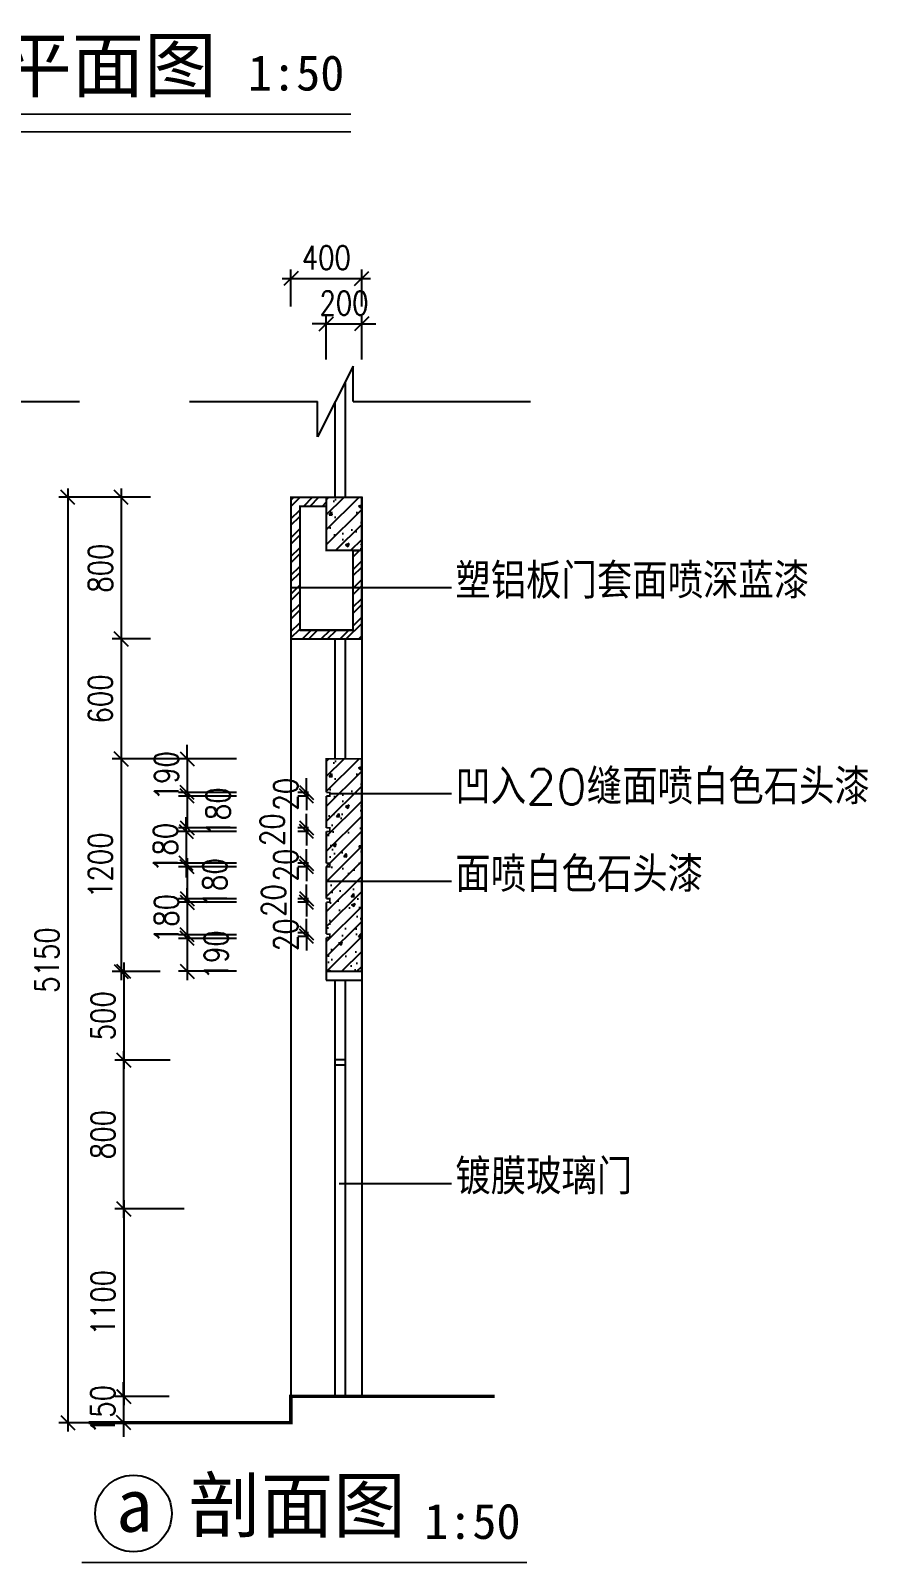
# Model space of a CAD drawing. Extents: x 249174 to 363784, y -3149 to 82603.
# Drawn here: x 343382 to 348117, y 40922 to 49578 of the extents above; entities that cross this region are included whole.
import ezdxf

# ---------------------------------------------------------------- set-up
doc = ezdxf.new("R2010")
doc.units = 0
doc.header["$LTSCALE"] = 1000
doc.header["$MEASUREMENT"] = 0
doc.linetypes.add('DOTE', pattern=[2.42, 2, -0.2, 0.02, -0.2])
doc.layers.get('0').update_dxf_attribs({"linetype": 'CONTINUOUS'})
doc.layers.get('DEFPOINTS').update_dxf_attribs({"color": 6, "linetype": 'CONTINUOUS'})
for name, color, linetype in [('111', 4, 'CONTINUOUS'), ('DIM', 3, 'CONTINUOUS'), ('DOTE', 4, 'DOTE'), ('LAYER7', 8, 'CONTINUOUS'), ('PUB_DIM', 84, 'CONTINUOUS'), ('字样', 2, 'CONTINUOUS')]:
    doc.layers.add(name, color=color, linetype=linetype)
doc.styles.add('DIM_FONT', font='SIMPLEX', dxfattribs={"width": 0.8})
doc.styles.add('HZ', font='txt', dxfattribs={"bigfont": 'hztxt'})
doc.styles.add('HZTXT', font='SIMSUN.TTF')
doc.dimstyles.new('DIMN', dxfattribs={"dimtxt": 300, "dimasz": 1, "dimexe": 250, "dimexo": 300, "dimgap": 150, "dimtad": 1, "dimdec": 0, "dimzin": 0, "dimtxsty": 'DIM_FONT', "dimblk": '_DIMX', "dimblk1": '_DIMX', "dimblk2": '_DIMX', "dimcen": 100, "dimdle": 250, "dimclrd": 3, "dimclre": 3, "dimclrt": 7, "dimazin": 3, "dimtfac": 1, "dimtdec": 0, "dimtix": 1, "dimtmove": 0, "dimatfit": 3, "dimtolj": 1, "dimtzin": 0})

# ---------------------------------------------------------------- blocks, each defined once
blk = doc.blocks.new('_OBLIQUE')
at = {"color": 0, "linetype": 'BYBLOCK'}
blk.add_line((-0.5, -0.5), (0.5, 0.5), dxfattribs=at)
blk = doc.blocks.new('*D429')
at = {"color": 3, "linetype": 'BYBLOCK'}
for p, q in [((342695.8, -140995), (342439.9, -140995)), ((342489.9, -140945), (342489.9, -141545.9)), ((342751.4, -141495.9), (342439.9, -141495.9))]:
    blk.add_line(p, q, dxfattribs=at)
at = {"layer": 'DEFPOINTS', "color": 0, "linetype": 'BYBLOCK'}
for p in [(342795.8, -140995), (342489.9, -141495.9), (342851.4, -141495.9)]:
    blk.add_point(p, dxfattribs=at)
at = {"color": 3, "linetype": 'BYBLOCK', "xscale": 80, "yscale": 80, "zscale": 80}
for p, rotation in [((342489.9, -140995), 90), ((342489.9, -141495.9), 270)]:
    blk.add_blockref('_OBLIQUE', p, dxfattribs=dict(at, rotation=rotation))
at = {"color": 7, "linetype": 'BYBLOCK', "insert": (342372.4, -141245.4), "char_height": 135, "attachment_point": 5, "rotation": 90, "style": 'DIM_FONT'}
blk.add_mtext('\\A1;500', dxfattribs=at)
blk = doc.blocks.new('_DIMX')
blk.add_line((-150, 0), (150, 0))
at = {"const_width": 50}
blk.add_lwpolyline([(-70, -70), (70, 70)], dxfattribs=at)
blk = doc.blocks.new('*D425')
at = {"color": 3, "linetype": 'BYBLOCK'}
for p, q in [((342528.9, -138317.5), (342123.9, -138317.5)), ((342173.9, -138267.5), (342173.9, -143593.8)), ((342535.3, -143543.8), (342123.9, -143543.8))]:
    blk.add_line(p, q, dxfattribs=at)
at = {"layer": 'DEFPOINTS', "color": 0, "linetype": 'BYBLOCK'}
for p in [(342628.9, -138317.5), (342173.9, -143543.8), (342635.3, -143543.8)]:
    blk.add_point(p, dxfattribs=at)
at = {"color": 3, "linetype": 'BYBLOCK', "xscale": 80, "yscale": 80, "zscale": 80}
for p, rotation in [((342173.9, -138317.5), 90), ((342173.9, -143543.8), 270)]:
    blk.add_blockref('_OBLIQUE', p, dxfattribs=dict(at, rotation=rotation))
at = {"color": 7, "linetype": 'BYBLOCK', "insert": (342056.4, -140930.7), "char_height": 135, "attachment_point": 5, "rotation": 90, "style": 'DIM_FONT'}
blk.add_mtext('\\A1;5150', dxfattribs=at)
blk = doc.blocks.new('*D428')
at = {"color": 3, "linetype": 'BYBLOCK'}
for p, q in [((342751.4, -141495.9), (342439.9, -141495.9)), ((342489.9, -142386.7), (342489.9, -141445.9)), ((342830.8, -142336.7), (342439.9, -142336.7))]:
    blk.add_line(p, q, dxfattribs=at)
at = {"layer": 'DEFPOINTS', "color": 0, "linetype": 'BYBLOCK'}
for p in [(342489.9, -141495.9), (342851.4, -141495.9), (342930.8, -142336.7)]:
    blk.add_point(p, dxfattribs=at)
at = {"color": 3, "linetype": 'BYBLOCK', "xscale": 80, "yscale": 80, "zscale": 80}
for p, rotation in [((342489.9, -141495.9), 90), ((342489.9, -142336.7), 270)]:
    blk.add_blockref('_OBLIQUE', p, dxfattribs=dict(at, rotation=rotation))
at = {"color": 7, "linetype": 'BYBLOCK', "insert": (342372.4, -141916.3), "char_height": 135, "attachment_point": 5, "rotation": 90, "style": 'DIM_FONT'}
blk.add_mtext('\\A1;800', dxfattribs=at)
blk = doc.blocks.new('*D426')
at = {"color": 3, "linetype": 'BYBLOCK'}
for p, q in [((342489, -143395.4), (342489, -143315.4)), ((342747.2, -143395.4), (342439, -143395.4)), ((342489, -143395.4), (342489, -143543.8)), ((342747.2, -143543.8), (342439, -143543.8)), ((342489, -143543.8), (342489, -143623.8))]:
    blk.add_line(p, q, dxfattribs=at)
at = {"layer": 'DEFPOINTS', "color": 0, "linetype": 'BYBLOCK'}
for p in [(342847.2, -143395.4), (342489, -143543.8), (342847.2, -143543.8)]:
    blk.add_point(p, dxfattribs=at)
at = {"color": 3, "linetype": 'BYBLOCK', "xscale": 80, "yscale": 80, "zscale": 80}
for p, rotation in [((342489, -143395.4), 270), ((342489, -143543.8), 90)]:
    blk.add_blockref('_OBLIQUE', p, dxfattribs=dict(at, rotation=rotation))
at = {"color": 7, "linetype": 'BYBLOCK', "insert": (342371.5, -143469.6), "char_height": 135, "attachment_point": 5, "rotation": 90, "style": 'DIM_FONT'}
blk.add_mtext('\\A1;150', dxfattribs=at)
blk = doc.blocks.new('*D424')
at = {"color": 3, "linetype": 'BYBLOCK'}
for p, q in [((342489.9, -142286.7), (342489.9, -143445.4)), ((342830.8, -142336.7), (342439.9, -142336.7)), ((342747.2, -143395.4), (342439.9, -143395.4))]:
    blk.add_line(p, q, dxfattribs=at)
at = {"layer": 'DEFPOINTS', "color": 0, "linetype": 'BYBLOCK'}
for p in [(342930.8, -142336.7), (342489.9, -143395.4), (342847.2, -143395.4)]:
    blk.add_point(p, dxfattribs=at)
at = {"color": 3, "linetype": 'BYBLOCK', "xscale": 80, "yscale": 80, "zscale": 80}
for p, rotation in [((342489.9, -142336.7), 90), ((342489.9, -143395.4), 270)]:
    blk.add_blockref('_OBLIQUE', p, dxfattribs=dict(at, rotation=rotation))
at = {"color": 7, "linetype": 'BYBLOCK', "insert": (342372.4, -142866.1), "char_height": 135, "attachment_point": 5, "rotation": 90, "style": 'DIM_FONT'}
blk.add_mtext('\\A1;1100', dxfattribs=at)
blk = doc.blocks.new('*D387')
at = {"color": 3, "linetype": 'BYBLOCK'}
for p, q in [((343384.6, -137081.7), (343884.6, -137081.7)), ((343434.6, -137239), (343434.6, -137031.7)), ((343834.6, -137239), (343834.6, -137031.7))]:
    blk.add_line(p, q, dxfattribs=at)
at = {"layer": 'DEFPOINTS', "color": 0, "linetype": 'BYBLOCK'}
for p in [(343834.6, -137081.7), (343434.6, -137339), (343834.6, -137339)]:
    blk.add_point(p, dxfattribs=at)
at = {"color": 3, "linetype": 'BYBLOCK', "xscale": 80, "yscale": 80, "zscale": 80, "rotation": 180}
blk.add_blockref('_OBLIQUE', (343434.6, -137081.7), dxfattribs=at)
at = {"color": 3, "linetype": 'BYBLOCK', "xscale": 80, "yscale": 80, "zscale": 80}
blk.add_blockref('_OBLIQUE', (343834.6, -137081.7), dxfattribs=at)
at = {"color": 7, "linetype": 'BYBLOCK', "insert": (343634.6, -136964.2), "char_height": 135, "attachment_point": 5, "style": 'DIM_FONT'}
blk.add_mtext('\\A1;400', dxfattribs=at)
blk = doc.blocks.new('*D388')
at = {"color": 3, "linetype": 'BYBLOCK'}
for p, q in [((343634.6, -137338.1), (343554.6, -137338.1)), ((343634.6, -137539.9), (343634.6, -137288.1)), ((343634.6, -137338.1), (343834.6, -137338.1)), ((343834.6, -137539.9), (343834.6, -137288.1)), ((343834.6, -137338.1), (343914.6, -137338.1))]:
    blk.add_line(p, q, dxfattribs=at)
at = {"layer": 'DEFPOINTS', "color": 0, "linetype": 'BYBLOCK'}
for p in [(343834.6, -137338.1), (343634.6, -137639.9), (343834.6, -137639.9)]:
    blk.add_point(p, dxfattribs=at)
at = {"color": 3, "linetype": 'BYBLOCK', "xscale": 80, "yscale": 80, "zscale": 80}
blk.add_blockref('_OBLIQUE', (343634.6, -137338.1), dxfattribs=at)
at = {"color": 3, "linetype": 'BYBLOCK', "xscale": 80, "yscale": 80, "zscale": 80, "rotation": 180}
blk.add_blockref('_OBLIQUE', (343834.6, -137338.1), dxfattribs=at)
at = {"color": 7, "linetype": 'BYBLOCK', "insert": (343734.6, -137220.6), "char_height": 135, "attachment_point": 5, "style": 'DIM_FONT'}
blk.add_mtext('\\A1;200', dxfattribs=at)
blk = doc.blocks.new('*D405')
at = {"color": 3, "linetype": 'BYBLOCK'}
for p, q in [((343127, -140808.6), (342798.4, -140808.6)), ((342848.4, -140758.6), (342848.4, -141044.5)), ((343127, -140994.5), (342798.4, -140994.5))]:
    blk.add_line(p, q, dxfattribs=at)
at = {"layer": 'DEFPOINTS', "color": 0, "linetype": 'BYBLOCK'}
for p in [(343227, -140808.6), (342848.4, -140994.5), (343227, -140994.5)]:
    blk.add_point(p, dxfattribs=at)
at = {"color": 3, "linetype": 'BYBLOCK', "xscale": 80, "yscale": 80, "zscale": 80}
for p, rotation in [((342848.4, -140808.6), 90), ((342848.4, -140994.5), 270)]:
    blk.add_blockref('_OBLIQUE', p, dxfattribs=dict(at, rotation=rotation))
at = {"color": 7, "linetype": 'BYBLOCK', "insert": (343012, -140901.5), "char_height": 135, "attachment_point": 5, "rotation": 90, "style": 'DIM_FONT'}
blk.add_mtext('\\A1;190', dxfattribs=at)
blk = doc.blocks.new('*D406')
at = {"color": 3, "linetype": 'BYBLOCK'}
for p, q in [((342848.4, -140604.5), (342848.4, -140524.5)), ((343127, -140604.5), (342798.4, -140604.5)), ((342848.4, -140604.5), (342848.4, -140788.6)), ((343127, -140788.6), (342798.4, -140788.6)), ((342848.4, -140788.6), (342848.4, -140868.6))]:
    blk.add_line(p, q, dxfattribs=at)
at = {"layer": 'DEFPOINTS', "color": 0, "linetype": 'BYBLOCK'}
for p in [(343227, -140604.5), (342848.4, -140788.6), (343227, -140788.6)]:
    blk.add_point(p, dxfattribs=at)
at = {"color": 3, "linetype": 'BYBLOCK', "xscale": 80, "yscale": 80, "zscale": 80}
for p, rotation in [((342848.4, -140604.5), 270), ((342848.4, -140788.6), 90)]:
    blk.add_blockref('_OBLIQUE', p, dxfattribs=dict(at, rotation=rotation))
at = {"color": 7, "linetype": 'BYBLOCK', "insert": (342730.9, -140696.5), "char_height": 135, "attachment_point": 5, "rotation": 90, "style": 'DIM_FONT'}
blk.add_mtext('\\A1;180', dxfattribs=at)
blk = doc.blocks.new('*D407')
at = {"color": 3, "linetype": 'BYBLOCK'}
for p, q in [((342848.4, -140354.5), (342848.4, -140634.5)), ((343127, -140404.5), (342798.4, -140404.5)), ((343127, -140584.5), (342798.4, -140584.5))]:
    blk.add_line(p, q, dxfattribs=at)
at = {"layer": 'DEFPOINTS', "color": 0, "linetype": 'BYBLOCK'}
for p in [(343227, -140404.5), (342848.4, -140584.5), (343227, -140584.5)]:
    blk.add_point(p, dxfattribs=at)
at = {"color": 3, "linetype": 'BYBLOCK', "xscale": 80, "yscale": 80, "zscale": 80}
for p, rotation in [((342848.4, -140404.5), 90), ((342848.4, -140584.5), 270)]:
    blk.add_blockref('_OBLIQUE', p, dxfattribs=dict(at, rotation=rotation))
at = {"color": 7, "linetype": 'BYBLOCK', "insert": (343004.7, -140494.5), "char_height": 135, "attachment_point": 5, "rotation": 90, "style": 'DIM_FONT'}
blk.add_mtext('\\A1;180', dxfattribs=at)
blk = doc.blocks.new('*D408')
at = {"color": 3, "linetype": 'BYBLOCK'}
for p, q in [((342848.4, -139954.5), (342848.4, -140184.5)), ((343127, -140004.5), (342798.4, -140004.5)), ((343127, -140184.5), (342798.4, -140184.5))]:
    blk.add_line(p, q, dxfattribs=at)
at = {"layer": 'DEFPOINTS', "color": 0, "linetype": 'BYBLOCK'}
for p in [(343227, -140004.5), (342848.4, -140184.5), (343227, -140184.5)]:
    blk.add_point(p, dxfattribs=at)
at = {"color": 3, "linetype": 'BYBLOCK', "xscale": 80, "yscale": 80, "zscale": 80}
for p, rotation in [((342848.4, -140004.5), 90), ((342848.4, -140184.5), 270)]:
    blk.add_blockref('_OBLIQUE', p, dxfattribs=dict(at, rotation=rotation))
at = {"color": 7, "linetype": 'BYBLOCK', "insert": (343023, -140094.5), "char_height": 135, "attachment_point": 5, "rotation": 90, "style": 'DIM_FONT'}
blk.add_mtext('\\A1;180', dxfattribs=at)
blk = doc.blocks.new('*D409')
at = {"color": 3, "linetype": 'BYBLOCK'}
for p, q in [((342843, -140204.5), (342843, -140124.5)), ((343127, -140204.5), (342793, -140204.5)), ((342843, -140204.5), (342843, -140384.5)), ((343127, -140384.5), (342793, -140384.5)), ((342843, -140384.5), (342843, -140464.5))]:
    blk.add_line(p, q, dxfattribs=at)
at = {"layer": 'DEFPOINTS', "color": 0, "linetype": 'BYBLOCK'}
for p in [(343227, -140204.5), (342843, -140384.5), (343227, -140384.5)]:
    blk.add_point(p, dxfattribs=at)
at = {"color": 3, "linetype": 'BYBLOCK', "xscale": 80, "yscale": 80, "zscale": 80}
for p, rotation in [((342843, -140204.5), 270), ((342843, -140384.5), 90)]:
    blk.add_blockref('_OBLIQUE', p, dxfattribs=dict(at, rotation=rotation))
at = {"color": 7, "linetype": 'BYBLOCK', "insert": (342725.5, -140294.5), "char_height": 135, "attachment_point": 5, "rotation": 90, "style": 'DIM_FONT'}
blk.add_mtext('\\A1;180', dxfattribs=at)
blk = doc.blocks.new('*D410')
at = {"color": 3, "linetype": 'BYBLOCK'}
for p, q in [((342848.4, -139794.5), (342848.4, -139714.5)), ((343127, -139794.5), (342798.4, -139794.5)), ((342848.4, -139794.5), (342848.4, -139984.5)), ((343127, -139984.5), (342798.4, -139984.5)), ((342848.4, -139984.5), (342848.4, -140064.5))]:
    blk.add_line(p, q, dxfattribs=at)
at = {"layer": 'DEFPOINTS', "color": 0, "linetype": 'BYBLOCK'}
for p in [(343227, -139794.5), (342848.4, -139984.5), (343227, -139984.5)]:
    blk.add_point(p, dxfattribs=at)
at = {"color": 3, "linetype": 'BYBLOCK', "xscale": 80, "yscale": 80, "zscale": 80}
for p, rotation in [((342848.4, -139794.5), 270), ((342848.4, -139984.5), 90)]:
    blk.add_blockref('_OBLIQUE', p, dxfattribs=dict(at, rotation=rotation))
at = {"color": 7, "linetype": 'BYBLOCK', "insert": (342730.9, -139889.5), "char_height": 135, "attachment_point": 5, "rotation": 90, "style": 'DIM_FONT'}
blk.add_mtext('\\A1;190', dxfattribs=at)
blk = doc.blocks.new('*D411')
at = {"color": 3, "linetype": 'BYBLOCK'}
for p, q in [((343522.9, -140184.5), (343522.9, -140104.5)), ((343534.6, -140184.5), (343472.9, -140184.5)), ((343534.6, -140204.5), (343472.9, -140204.5)), ((343522.9, -140184.5), (343522.9, -140204.5)), ((343522.9, -140184.5), (343522.9, -140204.5)), ((343522.9, -140204.5), (343522.9, -140284.5))]:
    blk.add_line(p, q, dxfattribs=at)
at = {"layer": 'DEFPOINTS', "color": 0, "linetype": 'BYBLOCK'}
for p in [(343522.9, -140204.5), (343634.6, -140184.5), (343634.6, -140204.5)]:
    blk.add_point(p, dxfattribs=at)
at = {"color": 3, "linetype": 'BYBLOCK', "xscale": 80, "yscale": 80, "zscale": 80}
for p, rotation in [((343522.9, -140184.5), 270), ((343522.9, -140204.5), 90)]:
    blk.add_blockref('_OBLIQUE', p, dxfattribs=dict(at, rotation=rotation))
at = {"color": 7, "linetype": 'BYBLOCK', "insert": (343328.9, -140194.5), "char_height": 135, "attachment_point": 5, "rotation": 90, "style": 'DIM_FONT'}
blk.add_mtext('\\A1;20', dxfattribs=at)
blk = doc.blocks.new('*D412')
at = {"color": 3, "linetype": 'BYBLOCK'}
for p, q in [((343522.9, -139984.5), (343522.9, -139904.5)), ((343534.6, -139984.5), (343472.9, -139984.5)), ((343534.6, -140004.5), (343472.9, -140004.5)), ((343522.9, -139984.5), (343522.9, -140004.5)), ((343522.9, -140004.5), (343522.9, -140084.5))]:
    blk.add_line(p, q, dxfattribs=at)
at = {"layer": 'DEFPOINTS', "color": 0, "linetype": 'BYBLOCK'}
for p in [(343522.9, -140004.5), (343634.6, -139984.5), (343634.6, -140004.5)]:
    blk.add_point(p, dxfattribs=at)
at = {"color": 3, "linetype": 'BYBLOCK', "xscale": 80, "yscale": 80, "zscale": 80}
for p, rotation in [((343522.9, -139984.5), 270), ((343522.9, -140004.5), 90)]:
    blk.add_blockref('_OBLIQUE', p, dxfattribs=dict(at, rotation=rotation))
at = {"color": 7, "linetype": 'BYBLOCK', "insert": (343405.4, -139994.5), "char_height": 135, "attachment_point": 5, "rotation": 90, "style": 'DIM_FONT'}
blk.add_mtext('\\A1;20', dxfattribs=at)
blk = doc.blocks.new('*D413')
at = {"color": 3, "linetype": 'BYBLOCK'}
for p, q in [((343522.9, -140584.5), (343522.9, -140504.5)), ((343534.6, -140584.5), (343472.9, -140584.5)), ((343534.6, -140604.5), (343472.9, -140604.5)), ((343522.9, -140584.5), (343522.9, -140604.5)), ((343522.9, -140584.5), (343522.9, -140604.5)), ((343522.9, -140604.5), (343522.9, -140684.5))]:
    blk.add_line(p, q, dxfattribs=at)
at = {"layer": 'DEFPOINTS', "color": 0, "linetype": 'BYBLOCK'}
for p in [(343522.9, -140604.5), (343634.6, -140584.5), (343634.6, -140604.5)]:
    blk.add_point(p, dxfattribs=at)
at = {"color": 3, "linetype": 'BYBLOCK', "xscale": 80, "yscale": 80, "zscale": 80}
for p, rotation in [((343522.9, -140584.5), 270), ((343522.9, -140604.5), 90)]:
    blk.add_blockref('_OBLIQUE', p, dxfattribs=dict(at, rotation=rotation))
at = {"color": 7, "linetype": 'BYBLOCK', "insert": (343336.4, -140594.5), "char_height": 135, "attachment_point": 5, "rotation": 90, "style": 'DIM_FONT'}
blk.add_mtext('\\A1;20', dxfattribs=at)
blk = doc.blocks.new('*D414')
at = {"color": 3, "linetype": 'BYBLOCK'}
for p, q in [((343522.9, -140384.5), (343522.9, -140304.5)), ((343534.6, -140384.5), (343472.9, -140384.5)), ((343522.9, -140384.5), (343522.9, -140404.5)), ((343534.6, -140404.5), (343472.9, -140404.5)), ((343522.9, -140404.5), (343522.9, -140484.5))]:
    blk.add_line(p, q, dxfattribs=at)
at = {"layer": 'DEFPOINTS', "color": 0, "linetype": 'BYBLOCK'}
for p in [(343634.6, -140384.5), (343522.9, -140404.5), (343634.6, -140404.5)]:
    blk.add_point(p, dxfattribs=at)
at = {"color": 3, "linetype": 'BYBLOCK', "xscale": 80, "yscale": 80, "zscale": 80}
for p, rotation in [((343522.9, -140384.5), 270), ((343522.9, -140404.5), 90)]:
    blk.add_blockref('_OBLIQUE', p, dxfattribs=dict(at, rotation=rotation))
at = {"color": 7, "linetype": 'BYBLOCK', "insert": (343405.4, -140394.5), "char_height": 135, "attachment_point": 5, "rotation": 90, "style": 'DIM_FONT'}
blk.add_mtext('\\A1;20', dxfattribs=at)
blk = doc.blocks.new('*D415')
at = {"color": 3, "linetype": 'BYBLOCK'}
for p, q in [((343522.9, -140777.1), (343522.9, -140697.1)), ((343534.6, -140777.1), (343472.9, -140777.1)), ((343534.6, -140797.1), (343472.9, -140797.1)), ((343522.9, -140777.1), (343522.9, -140797.1)), ((343522.9, -140797.1), (343522.9, -140877.1))]:
    blk.add_line(p, q, dxfattribs=at)
at = {"layer": 'DEFPOINTS', "color": 0, "linetype": 'BYBLOCK'}
for p in [(343522.9, -140797.1), (343634.6, -140777.1), (343634.6, -140797.1)]:
    blk.add_point(p, dxfattribs=at)
at = {"color": 3, "linetype": 'BYBLOCK', "xscale": 80, "yscale": 80, "zscale": 80}
for p, rotation in [((343522.9, -140777.1), 270), ((343522.9, -140797.1), 90)]:
    blk.add_blockref('_OBLIQUE', p, dxfattribs=dict(at, rotation=rotation))
at = {"color": 7, "linetype": 'BYBLOCK', "insert": (343405.4, -140787.1), "char_height": 135, "attachment_point": 5, "rotation": 90, "style": 'DIM_FONT'}
blk.add_mtext('\\A1;20', dxfattribs=at)
blk = doc.blocks.new('*D427')
at = {"color": 3, "linetype": 'BYBLOCK'}
for p, q in [((342475.3, -139067.5), (342475.3, -139845)), ((342640.2, -139117.5), (342425.3, -139117.5)), ((342836.4, -139795), (342425.3, -139795))]:
    blk.add_line(p, q, dxfattribs=at)
at = {"layer": 'DEFPOINTS', "color": 0, "linetype": 'BYBLOCK'}
for p in [(342740.2, -139117.5), (342475.3, -139795), (342936.4, -139795)]:
    blk.add_point(p, dxfattribs=at)
at = {"color": 3, "linetype": 'BYBLOCK', "xscale": 80, "yscale": 80, "zscale": 80}
for p, rotation in [((342475.3, -139117.5), 90), ((342475.3, -139795), 270)]:
    blk.add_blockref('_OBLIQUE', p, dxfattribs=dict(at, rotation=rotation))
at = {"color": 7, "linetype": 'BYBLOCK', "insert": (342357.8, -139456.2), "char_height": 135, "attachment_point": 5, "rotation": 90, "style": 'DIM_FONT'}
blk.add_mtext('\\A1;600', dxfattribs=at)
blk = doc.blocks.new('*D430')
at = {"color": 3, "linetype": 'BYBLOCK'}
for p, q in [((342475.3, -139745), (342475.3, -141045)), ((342836.4, -139795), (342425.3, -139795)), ((342695.8, -140995), (342425.3, -140995))]:
    blk.add_line(p, q, dxfattribs=at)
at = {"layer": 'DEFPOINTS', "color": 0, "linetype": 'BYBLOCK'}
for p in [(342936.4, -139795), (342475.3, -140995), (342795.8, -140995)]:
    blk.add_point(p, dxfattribs=at)
at = {"color": 3, "linetype": 'BYBLOCK', "xscale": 80, "yscale": 80, "zscale": 80}
for p, rotation in [((342475.3, -139795), 90), ((342475.3, -140995), 270)]:
    blk.add_blockref('_OBLIQUE', p, dxfattribs=dict(at, rotation=rotation))
at = {"color": 7, "linetype": 'BYBLOCK', "insert": (342357.8, -140395), "char_height": 135, "attachment_point": 5, "rotation": 90, "style": 'DIM_FONT'}
blk.add_mtext('\\A1;1200', dxfattribs=at)
blk = doc.blocks.new('*D431')
at = {"color": 3, "linetype": 'BYBLOCK'}
for p, q in [((342640.2, -138317.5), (342425.6, -138317.5)), ((342475.6, -138267.5), (342475.6, -139167.5)), ((342640.2, -139117.5), (342425.6, -139117.5))]:
    blk.add_line(p, q, dxfattribs=at)
at = {"layer": 'DEFPOINTS', "color": 0, "linetype": 'BYBLOCK'}
for p in [(342740.2, -138317.5), (342475.6, -139117.5), (342740.2, -139117.5)]:
    blk.add_point(p, dxfattribs=at)
at = {"color": 3, "linetype": 'BYBLOCK', "xscale": 80, "yscale": 80, "zscale": 80}
for p, rotation in [((342475.6, -138317.5), 90), ((342475.6, -139117.5), 270)]:
    blk.add_blockref('_OBLIQUE', p, dxfattribs=dict(at, rotation=rotation))
at = {"color": 7, "linetype": 'BYBLOCK', "insert": (342358.1, -138717.5), "char_height": 135, "attachment_point": 5, "rotation": 90, "style": 'DIM_FONT'}
blk.add_mtext('\\A1;800', dxfattribs=at)

msp = doc.modelspace()

# ---------------------------------------------------------------- hatches: boundary and pattern name
at = {"layer": 'LAYER7', "linetype": 'BYBLOCK'}
h = msp.add_hatch(dxfattribs=at)
h.set_pattern_fill('ANSI32', color=256, scale=200, style=0)
h.set_pattern_definition([(45, (-18201.64, 137091.26), (-53.033009, 53.033009), []), (45, (-18166.28, 137091.26), (-53.033009, 53.033009), [])])
h.paths.add_polyline_path([(344903.4, 46893), (345053.4, 46893), (345053.4, 46943), (344853.4, 46943), (344853.4, 46143), (345253.4, 46143), (345253.4, 46643), (345203.4, 46643), (345203.4, 46193), (344903.4, 46193)])
h = msp.add_hatch(dxfattribs=at)
h.set_pattern_fill('AN31C', color=256, scale=300, style=0)
h.set_pattern_definition([(45, (-18201.64, 138568.75), (-42.426407, 42.426407), []), (50, (-18201.64, 138568.75), (215.178055, -18.82564), [22.5, -247.5]), (355, (-18201.64, 138568.75), (-41.6254, 225.65764), [18, -198]), (100.4514, (-18183.7, 138567.18), (173.55281, 206.83186), [19.12206, -210.34263]), (46.1842, (-18201.64, 138628.75), (320.17231, -49.6557), [33.75, -371.25]), (96.6356, (-18174.96, 138624.6), (280.3988, 292.23536), [28.6831, -315.5139]), (351.1842, (-18201.64, 138628.75), (280.39858, 292.23558), [27, -297]), (21, (-18171.64, 138613.75), (179.072116, -120.78567), [22.5, -247.5]), (326, (-18171.64, 138613.75), (72.9946, 217.54501), [18, -198]), (71.4514, (-18156.72, 138603.69), (252.06679, 96.75915), [19.12206, -210.34263]), (37.5, (-18201.64, 138568.75), (3.647957, 99.868156), [0, -195.6, 0, -201, 0, -198.75]), (7.5, (-18201.64, 138568.75), (78.92086, 118.323514), [0, -114.6, 0, -191.1, 0, -75.75]), (327.5, (-18268.54, 138568.75), (160.14673, -6.766462), [0, -75, 0, -234, 0, -310.5]), (317.5, (-18298.54, 138568.75), (174.95585, 30.031495), [0, -97.5, 0, -155.4, 0, -220.5])])
h.paths.add_polyline_path([(345053.4, 46643), (345253.4, 46643), (345253.4, 46943), (345053.4, 46943)])
h = msp.add_hatch(dxfattribs=at)
h.set_pattern_fill('AN31C', color=256, scale=300, style=0)
h.set_pattern_definition([(45, (-18201.64, 137091.26), (-42.426407, 42.426407), []), (50, (-18201.64, 137091.26), (215.178055, -18.82564), [22.5, -247.5]), (355, (-18201.64, 137091.26), (-41.6254, 225.65764), [18, -198]), (100.4514, (-18183.7, 137089.7), (173.55281, 206.83186), [19.12206, -210.34263]), (46.1842, (-18201.64, 137151.26), (320.17231, -49.6557), [33.75, -371.25]), (96.6356, (-18174.96, 137147.12), (280.3988, 292.23536), [28.6831, -315.5139]), (351.1842, (-18201.64, 137151.26), (280.39858, 292.23558), [27, -297]), (21, (-18171.64, 137136.26), (179.072116, -120.78567), [22.5, -247.5]), (326, (-18171.64, 137136.26), (72.9946, 217.54501), [18, -198]), (71.4514, (-18156.72, 137126.2), (252.06679, 96.75915), [19.12206, -210.34263]), (37.5, (-18201.64, 137091.26), (3.647957, 99.868156), [0, -195.6, 0, -201, 0, -198.75]), (7.5, (-18201.64, 137091.26), (78.92086, 118.323514), [0, -114.6, 0, -191.1, 0, -75.75]), (327.5, (-18268.54, 137091.26), (160.14673, -6.766462), [0, -75, 0, -234, 0, -310.5]), (317.5, (-18298.54, 137091.26), (174.95585, 30.031495), [0, -97.5, 0, -155.4, 0, -220.5])])
h.paths.add_polyline_path([(345253.4, 45465.5), (345053.4, 45465.5), (345053.4, 44265.5), (345253.4, 44265.5)])

# ---------------------------------------------------------------- linework, layer by layer
at = {"layer": '111', "linetype": 'BYBLOCK'}
for p, q in [((345204.4, 47683.9), (345004.4, 47283.9)), ((345204.4, 47483.9), (345204.4, 47683.9)), ((345159.4, 47593.9), (345159.4, 46943)), ((340270.6, 47483.9), (343659.4, 47483.9)), ((344280.1, 47483.9), (345004.4, 47483.9)), ((345004.4, 47283.9), (345004.4, 47483.9)), ((345204.4, 47483.9), (346207.4, 47483.9)), ((344853.4, 46943), (344853.4, 41716.6)), ((345253.4, 46943), (345253.4, 41865)), ((344903.4, 46893), (345053.4, 46893)), ((344903.4, 46893), (344903.4, 46193)), ((345203.4, 46643), (345203.4, 46193)), ((344853.4, 46143), (345253.4, 46143)), ((344903.4, 46193), (345203.4, 46193)), ((345159.4, 46143), (345159.4, 45465.5)), ((345053.4, 44265.5), (345253.4, 44265.5)), ((345053.4, 44265.5), (345053.4, 44215.5)), ((345053.4, 44215.5), (345253.4, 44215.5)), ((345103.4, 41865), (345103.4, 44215.5)), ((345159.4, 44215.5), (345159.4, 41865)), ((345103.4, 43766.9), (345159.4, 43766.9)), ((345103.4, 43737.3), (345159.4, 43737.3)), ((344853.4, 41865), (345253.4, 41865))]:
    msp.add_line(p, q, dxfattribs=at)
at = {"layer": '111', "linetype": 'BYBLOCK', "const_width": 10}
for points in [[(345053.4, 46943), (344853.4, 46943), (344853.4, 46143), (345253.4, 46143), (345253.4, 46643), (345203.4, 46639.8), (345203.4, 46193), (344903.4, 46193), (344903.4, 46893), (345053.4, 46893)], [(345053.4, 46643), (345253.4, 46643), (345253.4, 46943), (345053.4, 46943)]]:
    msp.add_lwpolyline(points, close=True, dxfattribs=at)
at = {"layer": '111', "linetype": 'BYBLOCK'}
msp.add_lwpolyline([(344853.4, 46943), (345253.4, 46943)], dxfattribs=at)
for points, const_width in [([(345053.4, 44455.5), (345053.4, 44265.5), (345253.4, 44265.5), (345253.4, 45465.5), (345053.4, 45465.5), (345053.4, 45275.5)], 10), ([(345053.4, 45275.5), (345073.4, 45275.5), (345073.4, 45255.5), (345053.4, 45255.5)], 10), ([(345053.4, 45255.5), (345053.4, 45075.5)], 10), ([(345053.4, 45075.5), (345073.4, 45075.5), (345073.4, 45055.5), (345053.4, 45055.5)], 10), ([(345053.4, 45055.5), (345053.4, 44875.5)], 10), ([(345053.4, 44875.5), (345073.4, 44875.5), (345073.4, 44855.5), (345053.4, 44855.5)], 10), ([(345053.4, 44855.5), (345053.4, 44675.5)], 10), ([(345053.4, 44675.5), (345073.4, 44675.5), (345073.4, 44655.5), (345053.4, 44655.5)], 10), ([(345053.4, 44655.5), (345053.4, 44475.5)], 10), ([(345053.4, 44475.5), (345073.4, 44475.5), (345073.4, 44455.5), (345053.4, 44455.5)], 10), ([(343710.7, 41716.6), (344853.4, 41716.6), (344853.4, 41865), (346004.8, 41865)], 20)]:
    msp.add_lwpolyline(points, dxfattribs=dict(at, const_width=const_width))
at = {"layer": 'DIM', "linetype": 'BYBLOCK', "const_width": 10}
for points in [[(341566.6, 49106.5), (345192.3, 49106.5)], [(341566.6, 49006.5), (345192.3, 49006.5)], [(343670.9, 40927), (346188.1, 40927)]]:
    msp.add_lwpolyline(points, dxfattribs=at)
at = {"layer": 'DIM', "linetype": 'BYBLOCK'}
msp.add_circle((343963.4, 41203.6), 216.4, dxfattribs=at)
at = {"layer": 'DOTE', "linetype": 'BYBLOCK'}
for p, q in [((345103.4, 46943), (345103.4, 47483.9)), ((345103.4, 45465.5), (345103.4, 46143))]:
    msp.add_line(p, q, dxfattribs=at)
at = {"layer": '字样', "linetype": 'BYBLOCK'}
for p, q in [((344853.4, 46432.3), (345760.5, 46432.3)), ((345073.4, 45269.9), (345760.5, 45269.9)), ((345053.4, 44774.9), (345760.5, 44774.9)), ((345125.7, 43067.6), (345760.5, 43067.6))]:
    msp.add_line(p, q, dxfattribs=at)

# ---------------------------------------------------------------- texts
at = {"layer": 'DIM', "linetype": 'BYBLOCK', "style": 'HZTXT'}
for s, height, p in [('门卫入口平面图', 300, (341568.5, 49233.7)), ('1:50', 200, (344610.9, 49239.5)), ('a 剖面图', 300, (343866.3, 41100.6)), ('1:50', 200, (345606.7, 41059.9))]:
    msp.add_text(s, height=height, dxfattribs=at).set_placement(p)
at = {"layer": '字样', "linetype": 'BYBLOCK', "style": 'HZ'}
for s, p in [('塑铝板门套面喷深蓝漆', (345782.4, 46370.3)), ('凹入20缝面喷白色石头漆', (345782.4, 45207.9)), ('面喷白色石头漆', (345782.4, 44712.9)), ('镀膜玻璃门', (345782.4, 43005.6))]:
    msp.add_text(s, height=200, dxfattribs=at).set_placement(p)

# ---------------------------------------------------------------- dimensions: what is measured, and where the dimension line sits
at = {"layer": 'PUB_DIM', "linetype": 'BYBLOCK'}
for base, p1, p2, picture, middle in [((345253.4, 48178.2), (344853.4, 47921), (345253.4, 47921), '*D387', (345053.4, 48295.7)), ((345253.4, 47921.8), (345053.4, 47620), (345253.4, 47620), '*D388', (345153.4, 48039.3))]:
    dim = msp.add_linear_dim(base=base, p1=p1, p2=p2, dimstyle='DIMN', override={"dimtxt": 135, "dimasz": 80, "dimexe": 50, "dimexo": 100, "dimgap": 50, "dimblk1": 'OBLIQUE', "dimblk2": 'OBLIQUE', "dimsah": 1, "dimdle": 50}, dxfattribs=at)
    dim.commit()
    dim.dimension.update_dxf_attribs({"geometry": picture, "text_midpoint": middle, "insert": (1418.8, 185259.9)})
for base, p1, p2, angle, text, picture, middle in [((343592.7, 41716.1), (344047.7, 46942.4), (344054.1, 41716.1), 90, '5150', '*D425', (343475.2, 44329.3)), ((343894, 45465), (344159, 46142.4), (344355.1, 45465), 270, '600', '*D427', (343776.5, 45803.7)), ((344267.2, 44471.4), (344645.8, 44655.5), (344645.8, 44471.4), 270, '180', '*D406', (344149.7, 44563.4)), ((343908.7, 43764.1), (344214.6, 44265), (344270.2, 43764.1), 90, '500', '*D429', (343791.2, 44014.5)), ((343908.7, 43764.1), (344349.6, 42923.2), (344270.2, 43764.1), 90, '800', '*D428', (343791.2, 43343.7)), ((343908.7, 41864.5), (344349.6, 42923.2), (344266, 41864.5), 90, '1100', '*D424', (343791.2, 42393.9)), ((343907.8, 41716.1), (344266, 41864.5), (344266, 41716.1), 90, '150', '*D426', (343790.3, 41790.3))]:
    dim = msp.add_linear_dim(base=base, p1=p1, p2=p2, angle=angle, text=text, dimstyle='DIMN', override={"dimtxt": 135, "dimasz": 80, "dimexe": 50, "dimexo": 100, "dimgap": 50, "dimblk1": 'OBLIQUE', "dimblk2": 'OBLIQUE', "dimsah": 1, "dimdle": 50}, dxfattribs=at)
    dim.commit()
    dim.dimension.update_dxf_attribs({"geometry": picture, "text_midpoint": middle, "insert": (1418.8, 185259.9)})
for base, p1, p2, angle, picture, middle in [((343894.4, 46142.4), (344159, 46942.4), (344159, 46142.4), 270, '*D431', (343776.9, 46542.4)), ((344267.2, 45275.5), (344645.8, 45465.5), (344645.8, 45275.5), 270, '*D410', (344149.7, 45370.5)), ((343894, 44265), (344355.1, 45465), (344214.6, 44265), 270, '*D430', (343776.5, 44865)), ((344941.7, 45255.5), (345053.4, 45275.5), (345053.4, 45255.5), 90, '*D412', (344824.2, 45265.5)), ((344261.8, 44875.5), (344645.8, 45055.5), (344645.8, 44875.5), 270, '*D409', (344144.3, 44965.5)), ((344941.7, 44855.5), (345053.4, 44875.5), (345053.4, 44855.5), 90, '*D414', (344824.2, 44865.5)), ((344941.7, 44462.8), (345053.4, 44482.8), (345053.4, 44462.8), 90, '*D415', (344824.2, 44472.8))]:
    dim = msp.add_linear_dim(base=base, p1=p1, p2=p2, angle=angle, dimstyle='DIMN', override={"dimtxt": 135, "dimasz": 80, "dimexe": 50, "dimexo": 100, "dimgap": 50, "dimblk1": 'OBLIQUE', "dimblk2": 'OBLIQUE', "dimsah": 1, "dimdle": 50}, dxfattribs=at)
    dim.commit()
    dim.dimension.update_dxf_attribs({"geometry": picture, "text_midpoint": middle, "insert": (1418.8, 185259.9)})
for base, p1, p2, angle, picture, middle in [((344267.2, 45075.5), (344645.8, 45255.5), (344645.8, 45075.5), 270, '*D408', (344441.8, 45165.5)), ((344941.7, 45055.5), (345053.4, 45075.5), (345053.4, 45055.5), 90, '*D411', (344747.7, 45065.5)), ((344267.2, 44675.5), (344645.8, 44855.5), (344645.8, 44675.5), 270, '*D407', (344423.5, 44765.5)), ((344941.7, 44655.5), (345053.4, 44675.5), (345053.4, 44655.5), 90, '*D413', (344755.2, 44665.5))]:
    dim = msp.add_linear_dim(base=base, p1=p1, p2=p2, angle=angle, dimstyle='DIMN', override={"dimtxt": 135, "dimasz": 80, "dimexe": 50, "dimexo": 100, "dimgap": 50, "dimblk1": 'OBLIQUE', "dimblk2": 'OBLIQUE', "dimsah": 1, "dimdle": 50}, dxfattribs=at)
    dim.commit()
    dim.dimension.update_dxf_attribs({"geometry": picture, "text_midpoint": middle, "dimtype": 128, "insert": (1418.8, 185259.9)})
dim = msp.add_linear_dim(base=(344267.2, 44265.5), p1=(344645.8, 44451.4), p2=(344645.8, 44265.5), angle=270, text='190', dimstyle='DIMN', override={"dimtxt": 135, "dimasz": 80, "dimexe": 50, "dimexo": 100, "dimgap": 50, "dimblk1": 'OBLIQUE', "dimblk2": 'OBLIQUE', "dimsah": 1, "dimdle": 50}, dxfattribs=at)
dim.commit()
dim.dimension.update_dxf_attribs({"geometry": '*D405', "text_midpoint": (344430.8, 44358.4), "dimtype": 128, "insert": (1418.8, 185259.9)})

doc.saveas('drawing.dxf')
